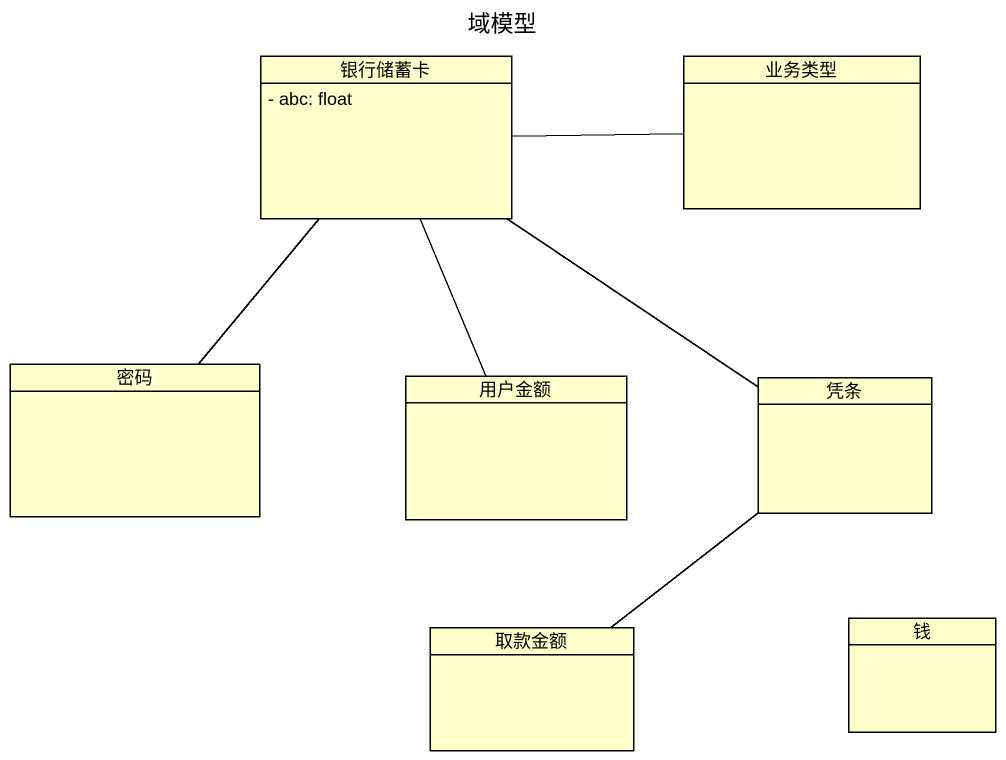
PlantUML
@startuml
title 域模型
hide circle
hide empty members
skinparam classAttributeIconSize 0
class 银行储蓄卡 {
  - abc: float
}
class 业务类型
class 密码
class 用户金额
class 凭条
class 取款金额
class 钱
银行储蓄卡 -right- 业务类型
银行储蓄卡 -- 密码
银行储蓄卡 -- 用户金额
银行储蓄卡 -- 凭条
凭条 -- 取款金额
@enduml
